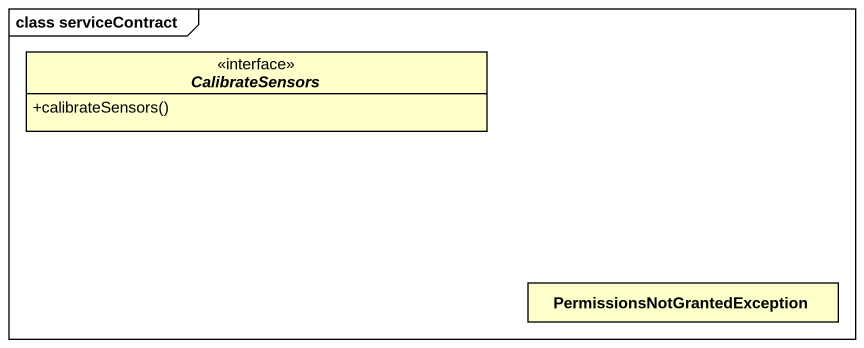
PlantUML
@startuml
mainframe class serviceContract
hide circle
hide empty members
skinparam classAttributeIconSize 0
interface CalibrateSensors {
  +calibrateSensors()
}
class "PermissionsNotGrantedException" as PermissionsNotGrantedExcepti
@enduml
